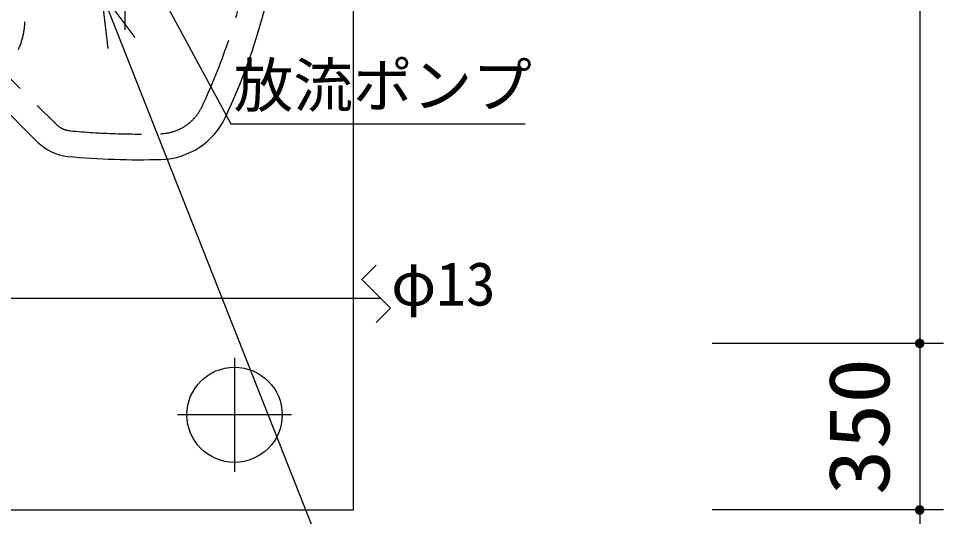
# Model space of a CAD drawing. Units: millimetres, scale not verified. Extents: x -14850 to 14850, y -10500 to 10500.
# Drawn here: x -6746 to -4803, y -925 to 121 of the extents above; entities that cross this region are included whole.
import ezdxf
from ezdxf.enums import TextEntityAlignment as Align

# ---------------------------------------------------------------- set-up
doc = ezdxf.new("R2010")
doc.units = ezdxf.units.MM
doc.header["$LTSCALE"] = 50
for name, pattern in [('CHAIN1', [8, 5, -1, 1, -1]), ('DASHED1', [1.8, 1.2, -0.6]), ('DASHED3', [4, 3, -1])]:
    doc.linetypes.add(name, pattern=pattern)
for name, color, linetype, lineweight in [('0-0_空気管', 3, 'Continuous', 25), ('0-1_機器', 3, 'Continuous', 25), ('0-2_躯体', 2, 'CHAIN1', 25), ('0-4_製作', 5, 'Continuous', 25)]:
    doc.layers.add(name, color=color, linetype=linetype, lineweight=lineweight)
doc.styles.add('ＭＳ ゴシック', font='')
doc.styles.get('ＭＳ ゴシック').set_extended_font_data('MS Gothic')

msp = doc.modelspace()

# ---------------------------------------------------------------- linework, layer by layer
at = {"layer": '0-0_空気管', "linetype": 'CHAIN1'}
msp.add_line((-6522.5, 97.37), (-6522.5, 876.94), dxfattribs=at)
at = {"layer": '0-0_空気管', "linetype": 'DASHED3'}
msp.add_line((-6848.49, 79.92), (-6668.14, -100.44), dxfattribs=at)
at = {"layer": '0-0_空気管', "color": 7}
for p, q in [((-6024.9, -427.55), (-5994.9, -397.55)), ((-5964.9, -487.55), (-6024.9, -427.55)), ((-5994.9, -517.55), (-5964.9, -487.55))]:
    msp.add_line(p, q, dxfattribs=at)
at = {"layer": '0-0_空気管'}
for points in [[(-6706.32, -138.62), (-6881.68, 36.74), (-6877.07, 78.78), (-6849.47, 235.31), (-6849.47, 741.34)], [(-6501.1, 80.8), (-6572.5, 177.24), (-6558.89, 58.02)], [(-6572.5, 177.24), (-6072.3, -1091.87), (-5308.04, -1091.87)]]:
    msp.add_lwpolyline(points, dxfattribs=at)
at = {"layer": '0-0_空気管', "color": 6}
msp.add_lwpolyline([(-5985.12, -467.33), (-7356, -467.33), (-7356, -20.68)], dxfattribs=at)
at = {"layer": '0-0_空気管'}
for centre, radius, start, end in [((-7537.5, 488.32), 1354, 334.88078, 25.1192), ((-6450.99, -21.08), 154, 271.64621, 334.88078), ((-6632.78, -65.08), 104, 225, 264.6158), ((-6492.5, 1423.32), 1599, 264.6158, 271.64621)]:
    msp.add_arc(centre, radius, start, end, dxfattribs=at)
at = {"layer": '0-0_空気管', "linetype": 'DASHED3'}
for centre, radius, start, end in [((-7537.5, 488.32), 1300, 334.88078, 25.1192), ((-6450.99, -21.08), 100, 271.64621, 334.88078), ((-6632.78, -65.08), 50, 225, 264.6158), ((-6492.5, 1423.32), 1545, 264.6158, 271.64621)]:
    msp.add_arc(centre, radius, start, end, dxfattribs=at)
at = {"layer": '0-0_空気管', "linetype": 'DASHED1'}
msp.add_arc((-6893.5, 121.06), 161, 336.14949, 359.99998, dxfattribs=at)
at = {"layer": '0-1_機器', "color": 2}
for p, q in [((-6042.5, -911.68), (-6042.5, 1888.32)), ((-10242.5, -911.68), (-6042.5, -911.68))]:
    msp.add_line(p, q, dxfattribs=at)
at = {"layer": '0-1_機器'}
for p, q in [((-6504.51, 277.19), (-6300.61, -99.95)), ((-6300.61, -99.95), (-5681.96, -99.95))]:
    msp.add_line(p, q, dxfattribs=at)
at = {"layer": '0-2_躯体'}
for p, q in [((-6292.5, -591.68), (-6292.5, -831.68)), ((-6172.5, -711.68), (-6412.5, -711.68))]:
    msp.add_line(p, q, dxfattribs=at)
at = {"layer": '0-2_躯体', "linetype": 'Continuous'}
msp.add_circle((-6292.5, -711.68), 100, dxfattribs=at)
at = {"layer": '0-4_製作', "color": 2}
for p, q in [((-4853.39, 1538.32), (-4853.39, -561.68)), ((-4803.39, -561.68), (-5288.93, -561.68)), ((-4853.39, -561.68), (-4853.39, -911.68)), ((-4803.39, -911.68), (-5288.93, -911.68)), ((-4853.39, -911.68), (-4853.39, -2354.9))]:
    msp.add_line(p, q, dxfattribs=at)
at = {"layer": '0-4_製作'}
for points in [[(-4863.37, -561.05), (-4853.39, -561.68), (-4863.39, -561.68)], [(-4863.39, -561.68), (-4863.08, -564.16), (-4863.31, -562.93)], [(-4853.39, -561.68), (-4863.08, -564.16), (-4863.39, -561.68)], [(-4863.21, -559.8), (-4853.39, -561.68), (-4863.37, -561.05)], [(-4862.9, -558.59), (-4853.39, -561.68), (-4863.21, -559.8)], [(-4853.39, -561.68), (-4862.69, -565.36), (-4863.08, -564.16)], [(-4862.44, -557.42), (-4853.39, -561.68), (-4862.9, -558.59)], [(-4853.39, -561.68), (-4862.15, -566.49), (-4862.69, -565.36)], [(-4861.83, -556.32), (-4853.39, -561.68), (-4862.44, -557.42)], [(-4853.39, -561.68), (-4861.48, -567.55), (-4862.15, -566.49)], [(-4861.1, -555.3), (-4853.39, -561.68), (-4861.83, -556.32)], [(-4853.39, -561.68), (-4860.68, -568.52), (-4861.48, -567.55)], [(-4860.24, -554.39), (-4853.39, -561.68), (-4861.1, -555.3)], [(-4853.39, -561.68), (-4859.77, -569.38), (-4860.68, -568.52)], [(-4859.27, -553.59), (-4853.39, -561.68), (-4860.24, -554.39)], [(-4853.39, -561.68), (-4858.75, -570.12), (-4859.77, -569.38)], [(-4858.21, -552.91), (-4853.39, -561.68), (-4859.27, -553.59)], [(-4853.39, -561.68), (-4857.65, -570.72), (-4858.75, -570.12)], [(-4857.07, -552.38), (-4853.39, -561.68), (-4858.21, -552.91)], [(-4853.39, -561.68), (-4856.48, -571.19), (-4857.65, -570.72)], [(-4855.88, -551.99), (-4853.39, -561.68), (-4857.07, -552.38)], [(-4853.39, -561.68), (-4855.26, -571.5), (-4856.48, -571.19)], [(-4854.64, -551.76), (-4853.39, -561.68), (-4855.88, -551.99)], [(-4853.39, -561.68), (-4854.02, -571.66), (-4855.26, -571.5)], [(-4853.39, -551.68), (-4853.39, -561.68), (-4854.64, -551.76)], [(-4853.39, -561.68), (-4853.39, -571.68), (-4854.02, -571.66)], [(-4853.39, -551.68), (-4843.39, -561.68), (-4853.39, -561.68)], [(-4852.76, -551.7), (-4843.39, -561.68), (-4853.39, -551.68)], [(-4853.39, -561.68), (-4852.14, -571.6), (-4853.39, -571.68)], [(-4843.39, -561.68), (-4852.14, -571.6), (-4853.39, -561.68)], [(-4851.52, -551.85), (-4843.39, -561.68), (-4852.76, -551.7)], [(-4843.39, -561.68), (-4850.9, -571.36), (-4852.14, -571.6)], [(-4850.3, -552.17), (-4843.39, -561.68), (-4851.52, -551.85)], [(-4843.39, -561.68), (-4849.71, -570.97), (-4850.9, -571.36)], [(-4849.13, -552.63), (-4843.39, -561.68), (-4850.3, -552.17)], [(-4843.39, -561.68), (-4848.57, -570.44), (-4849.71, -570.97)], [(-4848.03, -553.23), (-4843.39, -561.68), (-4849.13, -552.63)], [(-4843.39, -561.68), (-4847.51, -569.77), (-4848.57, -570.44)], [(-4847.02, -553.97), (-4843.39, -561.68), (-4848.03, -553.23)], [(-4843.39, -561.68), (-4846.55, -568.97), (-4847.51, -569.77)], [(-4846.1, -554.83), (-4843.39, -561.68), (-4847.02, -553.97)], [(-4843.39, -561.68), (-4845.69, -568.05), (-4846.55, -568.97)], [(-4845.3, -555.8), (-4843.39, -561.68), (-4846.1, -554.83)], [(-4843.39, -561.68), (-4844.95, -567.03), (-4845.69, -568.05)], [(-4844.63, -556.86), (-4843.39, -561.68), (-4845.3, -555.8)], [(-4843.39, -561.68), (-4844.34, -565.93), (-4844.95, -567.03)], [(-4844.09, -558), (-4843.39, -561.68), (-4844.63, -556.86)], [(-4843.39, -561.68), (-4843.88, -564.77), (-4844.34, -565.93)], [(-4843.71, -559.19), (-4843.39, -561.68), (-4844.09, -558)], [(-4843.39, -561.68), (-4843.57, -563.55), (-4843.88, -564.77)], [(-4843.47, -560.42), (-4843.39, -561.68), (-4843.71, -559.19)], [(-4843.39, -561.68), (-4843.41, -562.3), (-4843.57, -563.55)], [(-4863.37, -911.05), (-4853.39, -911.68), (-4863.39, -911.68)], [(-4863.39, -911.68), (-4863.08, -914.16), (-4863.31, -912.93)], [(-4863.39, -911.68), (-4862.69, -915.36), (-4863.08, -914.16)], [(-4853.39, -911.68), (-4862.69, -915.36), (-4863.39, -911.68)], [(-4863.21, -909.8), (-4853.39, -911.68), (-4863.37, -911.05)], [(-4862.9, -908.59), (-4853.39, -911.68), (-4863.21, -909.8)], [(-4862.44, -907.42), (-4853.39, -911.68), (-4862.9, -908.59)], [(-4853.39, -911.68), (-4862.15, -916.49), (-4862.69, -915.36)], [(-4861.83, -906.32), (-4853.39, -911.68), (-4862.44, -907.42)], [(-4853.39, -911.68), (-4861.48, -917.55), (-4862.15, -916.49)], [(-4861.1, -905.3), (-4853.39, -911.68), (-4861.83, -906.32)], [(-4853.39, -911.68), (-4860.68, -918.52), (-4861.48, -917.55)], [(-4860.24, -904.39), (-4853.39, -911.68), (-4861.1, -905.3)], [(-4853.39, -911.68), (-4859.77, -919.38), (-4860.68, -918.52)], [(-4859.27, -903.59), (-4853.39, -911.68), (-4860.24, -904.39)], [(-4853.39, -911.68), (-4858.75, -920.12), (-4859.77, -919.38)], [(-4858.21, -902.91), (-4853.39, -911.68), (-4859.27, -903.59)], [(-4853.39, -911.68), (-4857.65, -920.73), (-4858.75, -920.12)], [(-4857.07, -902.38), (-4853.39, -911.68), (-4858.21, -902.91)], [(-4853.39, -911.68), (-4856.48, -921.19), (-4857.65, -920.73)], [(-4855.88, -901.99), (-4853.39, -911.68), (-4857.07, -902.38)], [(-4853.39, -911.68), (-4855.26, -921.5), (-4856.48, -921.19)], [(-4854.64, -901.76), (-4853.39, -911.68), (-4855.88, -901.99)], [(-4853.39, -911.68), (-4854.02, -921.66), (-4855.26, -921.5)], [(-4854.64, -901.76), (-4853.39, -901.68), (-4853.39, -911.68)], [(-4853.39, -911.68), (-4853.39, -921.68), (-4854.02, -921.66)], [(-4853.39, -901.68), (-4843.39, -911.68), (-4853.39, -911.68)], [(-4852.76, -901.7), (-4843.39, -911.68), (-4853.39, -901.68)], [(-4853.39, -911.68), (-4852.14, -921.6), (-4853.39, -921.68)], [(-4853.39, -911.68), (-4850.9, -921.36), (-4852.14, -921.6)], [(-4843.39, -911.68), (-4850.9, -921.36), (-4853.39, -911.68)], [(-4851.52, -901.85), (-4843.39, -911.68), (-4852.76, -901.7)], [(-4850.3, -902.17), (-4843.39, -911.68), (-4851.52, -901.85)], [(-4843.39, -911.68), (-4849.71, -920.97), (-4850.9, -921.36)], [(-4849.13, -902.63), (-4843.39, -911.68), (-4850.3, -902.17)], [(-4843.39, -911.68), (-4848.57, -920.44), (-4849.71, -920.97)], [(-4848.03, -903.23), (-4843.39, -911.68), (-4849.13, -902.63)], [(-4843.39, -911.68), (-4847.51, -919.77), (-4848.57, -920.44)], [(-4847.02, -903.97), (-4843.39, -911.68), (-4848.03, -903.23)], [(-4843.39, -911.68), (-4846.55, -918.97), (-4847.51, -919.77)], [(-4846.1, -904.83), (-4843.39, -911.68), (-4847.02, -903.97)], [(-4843.39, -911.68), (-4845.69, -918.05), (-4846.55, -918.97)], [(-4845.3, -905.8), (-4843.39, -911.68), (-4846.1, -904.83)], [(-4843.39, -911.68), (-4844.95, -917.04), (-4845.69, -918.05)], [(-4844.63, -906.86), (-4843.39, -911.68), (-4845.3, -905.8)], [(-4843.39, -911.68), (-4844.34, -915.93), (-4844.95, -917.04)], [(-4844.09, -908), (-4843.39, -911.68), (-4844.63, -906.86)], [(-4843.39, -911.68), (-4843.88, -914.77), (-4844.34, -915.93)], [(-4843.71, -909.19), (-4843.39, -911.68), (-4844.09, -908)], [(-4843.39, -911.68), (-4843.57, -913.55), (-4843.88, -914.77)], [(-4843.71, -909.19), (-4843.47, -910.42), (-4843.39, -911.68)], [(-4843.39, -911.68), (-4843.41, -912.31), (-4843.57, -913.55)]]:
    msp.add_solid(points, dxfattribs=at)

# ---------------------------------------------------------------- texts
at = {"layer": '0-0_空気管', "color": 4, "style": 'ＭＳ ゴシック'}
msp.add_text('φ13', height=91.79, dxfattribs=at).set_placement((-5963.67, -509.69), align=Align.BOTTOM_LEFT)
at = {"layer": '0-1_機器', "color": 4, "style": 'ＭＳ ゴシック'}
msp.add_text('放流ポンプ', height=91.79, dxfattribs=at).set_placement((-6294.06, -92.66), align=Align.BOTTOM_LEFT)
at = {"layer": '0-4_製作', "color": 4, "style": 'ＭＳ ゴシック', "width": 1.1}
msp.add_text('350', height=128.4, rotation=90, dxfattribs=at).set_placement((-4878.39, -880.43), align=Align.BOTTOM_LEFT)

doc.saveas('drawing.dxf')
